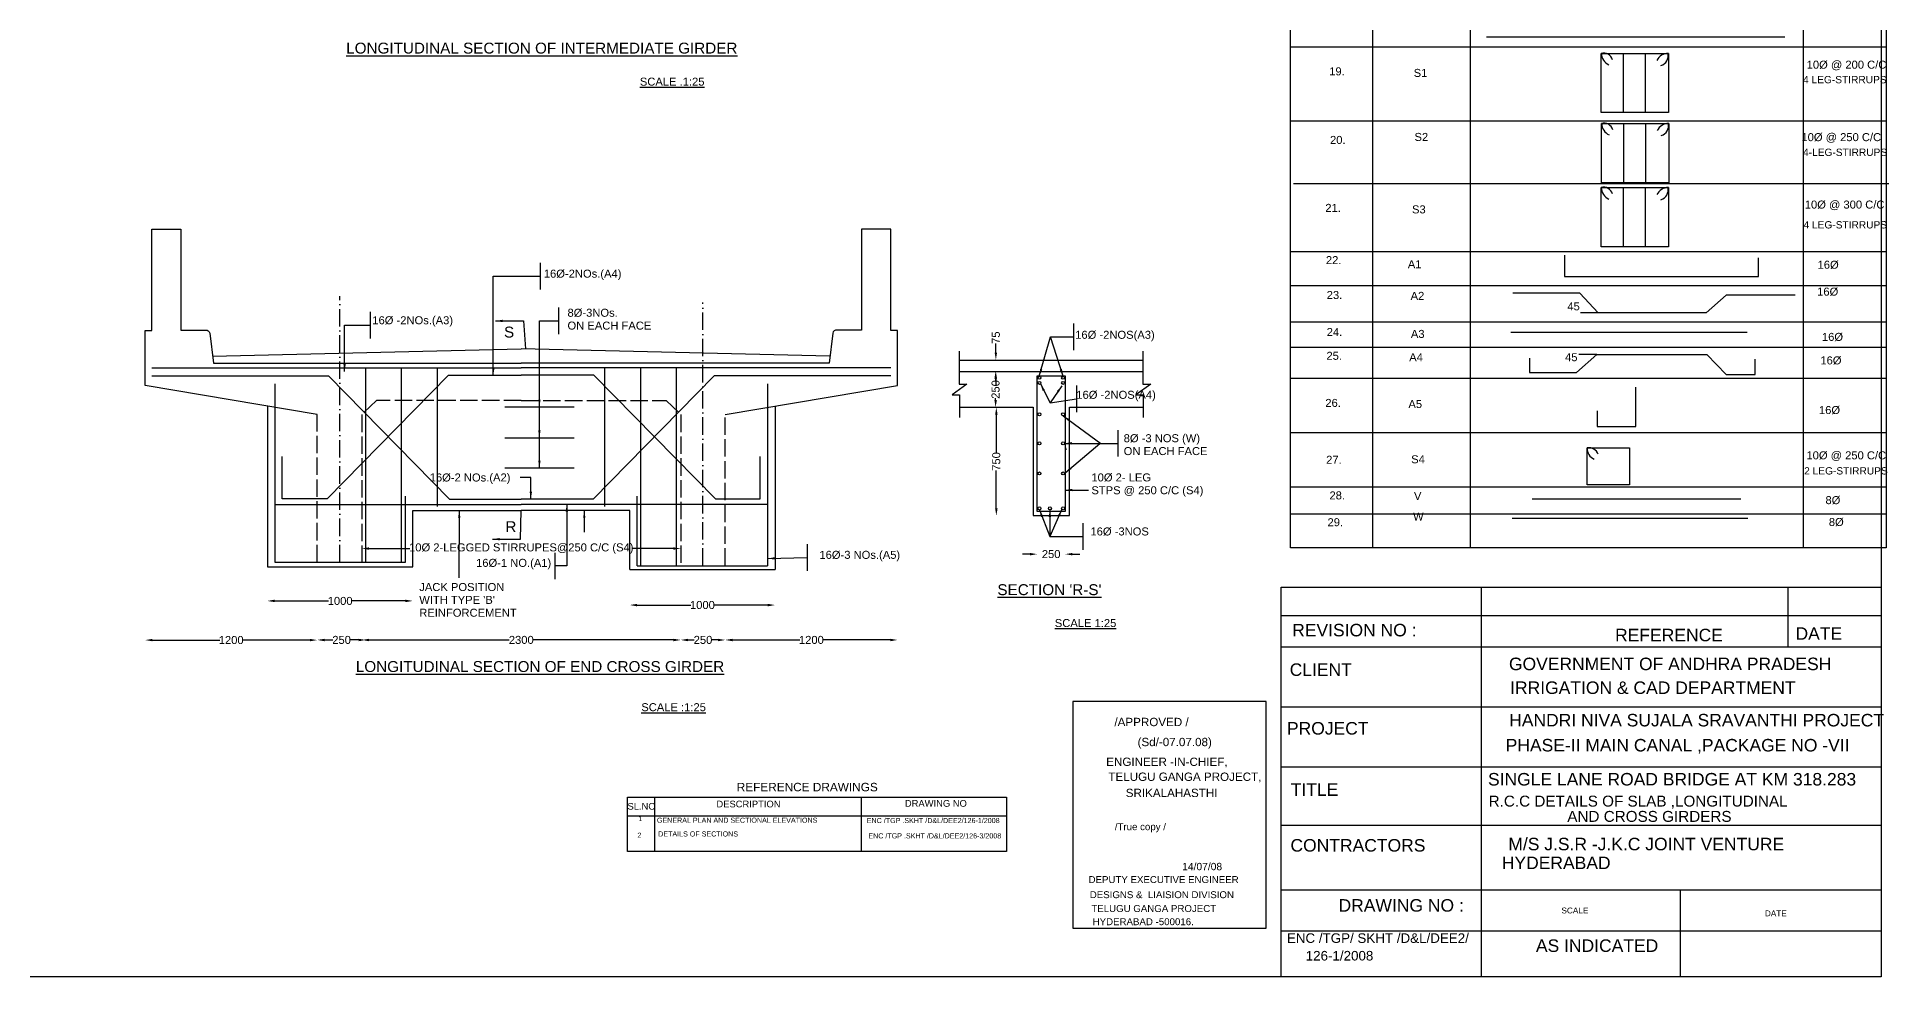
# Model space of a CAD drawing. Header units: millimetres. Extents: x -53232733 to -53211002, y 22138765 to 22152808.
# Drawn here: x -53223768 to -53211039, y 22138765 to 22145227 of the extents above; entities that cross this region are included whole.
import ezdxf

# ---------------------------------------------------------------- set-up
doc = ezdxf.new("R2010")
doc.units = ezdxf.units.MM
doc.header["$MEASUREMENT"] = 0
doc.linetypes.add('ACAD_ISO02W100', pattern=[15, 12, -3])
doc.linetypes.add('ACAD_ISO10W100', pattern=[18, 12, -3, 0, -3])
for name, color, linetype in [('DIMENSION', 7, 'Continuous'), ('DIMENSIONS', 7, 'Continuous'), ('DRAWING', 2, 'Continuous'), ('TEXT', 1, 'Continuous')]:
    doc.layers.add(name, color=color, linetype=linetype)
doc.styles.get("Standard").update_dxf_attribs({"font": 'arial.ttf', "height": 55})
doc.dimstyles.get("Standard").update_dxf_attribs({"dimtxt": 55, "dimasz": 50, "dimexe": 0.18, "dimexo": 0.0625, "dimgap": 0.09, "dimtad": 0, "dimdec": 0, "dimzin": 0, "dimdsep": 46, "dimtxsty": 'Standard', "dimcen": 0.09, "dimse1": 1, "dimse2": 1, "dimadec": 0, "dimazin": 0, "dimtfac": 1, "dimtdec": 0, "dimtofl": 0, "dimtmove": 0, "dimatfit": 3, "dimfxl": 1, "dimtolj": 1, "dimtzin": 0, "dimarcsym": 0})

# ---------------------------------------------------------------- blocks, each defined once
blk = doc.blocks.new('*D99')
at = {"layer": 'Defpoints', "color": 0, "transparency": 16777216}
for p in [(-53222185, 22141350), (-53221186, 22141350), (-53221186, 22141350)]:
    blk.add_point(p, dxfattribs=at)
at = {"layer": 'DIMENSIONS', "color": 0, "lineweight": -2, "transparency": 16777216}
for p, q in [((-53222135, 22141350), (-53221765, 22141350)), ((-53221236, 22141350), (-53221606, 22141350))]:
    blk.add_line(p, q, dxfattribs=at)
at = {"layer": 'DIMENSIONS', "color": 0, "transparency": 16777216}
for points in [[(-53222135, 22141359), (-53222135, 22141342), (-53222185, 22141350)], [(-53221236, 22141359), (-53221236, 22141342), (-53221186, 22141350)]]:
    blk.add_solid(points, dxfattribs=at)
at = {"layer": 'DIMENSIONS', "color": 0, "transparency": 16777216, "insert": (-53221685, 22141350), "char_height": 55, "attachment_point": 5}
blk.add_mtext('\\A1;1000', dxfattribs=at)
blk = doc.blocks.new('*D100')
at = {"layer": 'Defpoints', "color": 0, "transparency": 16777216}
for p in [(-53219694, 22141322), (-53218696, 22141322), (-53218696, 22141322)]:
    blk.add_point(p, dxfattribs=at)
at = {"layer": 'DIMENSIONS', "color": 0, "lineweight": -2, "transparency": 16777216}
for p, q in [((-53219644, 22141322), (-53219275, 22141322)), ((-53218746, 22141322), (-53219116, 22141322))]:
    blk.add_line(p, q, dxfattribs=at)
at = {"layer": 'DIMENSIONS', "color": 0, "transparency": 16777216}
for points in [[(-53219644, 22141330), (-53219644, 22141313), (-53219694, 22141322)], [(-53218746, 22141330), (-53218746, 22141313), (-53218696, 22141322)]]:
    blk.add_solid(points, dxfattribs=at)
at = {"layer": 'DIMENSIONS', "color": 0, "transparency": 16777216, "insert": (-53219195, 22141322), "char_height": 55, "attachment_point": 5}
blk.add_mtext('\\A1;1000', dxfattribs=at)
blk = doc.blocks.new('*D101')
at = {"layer": 'Defpoints', "color": 0, "transparency": 16777216}
for p in [(-53223026, 22142831), (-53221842, 22142632), (-53221842, 22141081)]:
    blk.add_point(p, dxfattribs=at)
at = {"layer": 'DIMENSIONS', "color": 0, "lineweight": -2, "transparency": 16777216}
for p, q in [((-53222976, 22141081), (-53222513, 22141081)), ((-53221892, 22141081), (-53222354, 22141081))]:
    blk.add_line(p, q, dxfattribs=at)
at = {"layer": 'DIMENSIONS', "color": 0, "transparency": 16777216}
for points in [[(-53222976, 22141089), (-53222976, 22141073), (-53223026, 22141081)], [(-53221892, 22141089), (-53221892, 22141073), (-53221842, 22141081)]]:
    blk.add_solid(points, dxfattribs=at)
at = {"layer": 'DIMENSIONS', "color": 0, "transparency": 16777216, "insert": (-53222434, 22141081), "char_height": 55, "attachment_point": 5}
blk.add_mtext('\\A1;1200', dxfattribs=at)
blk = doc.blocks.new('*D102')
at = {"layer": 'Defpoints', "color": 0, "transparency": 16777216}
for p in [(-53221842, 22142013), (-53221508, 22142013), (-53221508, 22141082)]:
    blk.add_point(p, dxfattribs=at)
at = {"layer": 'DIMENSIONS', "color": 0, "lineweight": -2, "transparency": 16777216}
for p, q in [((-53221792, 22141082), (-53221736, 22141082)), ((-53221558, 22141082), (-53221614, 22141082))]:
    blk.add_line(p, q, dxfattribs=at)
at = {"layer": 'DIMENSIONS', "color": 0, "transparency": 16777216}
for points in [[(-53221792, 22141090), (-53221792, 22141073), (-53221842, 22141082)], [(-53221558, 22141090), (-53221558, 22141073), (-53221508, 22141082)]]:
    blk.add_solid(points, dxfattribs=at)
at = {"layer": 'DIMENSIONS', "color": 0, "transparency": 16777216, "insert": (-53221675, 22141082), "char_height": 55, "attachment_point": 5}
blk.add_mtext('\\A1;250', dxfattribs=at)
blk = doc.blocks.new('*D103')
at = {"layer": 'Defpoints', "color": 0, "transparency": 16777216}
for p in [(-53221536, 22141217), (-53219344, 22141217), (-53219344, 22141082)]:
    blk.add_point(p, dxfattribs=at)
at = {"layer": 'DIMENSIONS', "color": 0, "lineweight": -2, "transparency": 16777216}
for p, q in [((-53221486, 22141082), (-53220523, 22141082)), ((-53219394, 22141082), (-53220358, 22141082))]:
    blk.add_line(p, q, dxfattribs=at)
at = {"layer": 'DIMENSIONS', "color": 0, "transparency": 16777216}
for points in [[(-53221486, 22141090), (-53221486, 22141073), (-53221536, 22141082)], [(-53219394, 22141090), (-53219394, 22141073), (-53219344, 22141082)]]:
    blk.add_solid(points, dxfattribs=at)
at = {"layer": 'DIMENSIONS', "color": 0, "transparency": 16777216, "insert": (-53220440, 22141082), "char_height": 55, "attachment_point": 5}
blk.add_mtext('\\A1;2300', dxfattribs=at)
blk = doc.blocks.new('*D104')
at = {"layer": 'Defpoints', "color": 0, "transparency": 16777216}
for p in [(-53219344, 22141251), (-53219038, 22141251), (-53219038, 22141082)]:
    blk.add_point(p, dxfattribs=at)
at = {"layer": 'DIMENSIONS', "color": 0, "lineweight": -2, "transparency": 16777216}
for p, q in [((-53219294, 22141082), (-53219252, 22141082)), ((-53219088, 22141082), (-53219130, 22141082))]:
    blk.add_line(p, q, dxfattribs=at)
at = {"layer": 'DIMENSIONS', "color": 0, "transparency": 16777216}
for points in [[(-53219294, 22141090), (-53219294, 22141073), (-53219344, 22141082)], [(-53219088, 22141090), (-53219088, 22141073), (-53219038, 22141082)]]:
    blk.add_solid(points, dxfattribs=at)
at = {"layer": 'DIMENSIONS', "color": 0, "transparency": 16777216, "insert": (-53219191, 22141082), "char_height": 55, "attachment_point": 5}
blk.add_mtext('\\A1;250', dxfattribs=at)
blk = doc.blocks.new('*D105')
at = {"layer": 'Defpoints', "color": 0, "transparency": 16777216}
for p in [(-53217854, 22142831), (-53219038, 22142632), (-53219038, 22141082)]:
    blk.add_point(p, dxfattribs=at)
at = {"layer": 'DIMENSIONS', "color": 0, "lineweight": -2, "transparency": 16777216}
for p, q in [((-53218988, 22141082), (-53218526, 22141082)), ((-53217904, 22141082), (-53218367, 22141082))]:
    blk.add_line(p, q, dxfattribs=at)
at = {"layer": 'DIMENSIONS', "color": 0, "transparency": 16777216}
for points in [[(-53218988, 22141090), (-53218988, 22141073), (-53219038, 22141082)], [(-53217904, 22141090), (-53217904, 22141073), (-53217854, 22141082)]]:
    blk.add_solid(points, dxfattribs=at)
at = {"layer": 'DIMENSIONS', "color": 0, "transparency": 16777216, "insert": (-53218446, 22141082), "char_height": 55, "attachment_point": 5}
blk.add_mtext('\\A1;1200', dxfattribs=at)
blk = doc.blocks.new('*D106')
at = {"layer": 'Defpoints', "color": 0, "transparency": 16777216}
for p in [(-53217178, 22143006), (-53217178, 22142928), (-53217178, 22142928)]:
    blk.add_point(p, dxfattribs=at)
at = {"layer": 'DIMENSIONS', "color": 0, "lineweight": -2, "transparency": 16777216}
for p, q in [((-53217178, 22143056), (-53217178, 22143120)), ((-53217178, 22142878), (-53217178, 22142828))]:
    blk.add_line(p, q, dxfattribs=at)
at = {"layer": 'DIMENSIONS', "color": 0, "transparency": 16777216}
for points in [[(-53217186, 22143056), (-53217170, 22143056), (-53217178, 22143006)], [(-53217186, 22142878), (-53217170, 22142878), (-53217178, 22142928)]]:
    blk.add_solid(points, dxfattribs=at)
at = {"layer": 'DIMENSIONS', "color": 0, "transparency": 16777216, "insert": (-53217178, 22143160), "char_height": 55, "attachment_point": 5, "rotation": 90}
blk.add_mtext('\\A1;75', dxfattribs=at)
blk = doc.blocks.new('*D107')
at = {"layer": 'Defpoints', "color": 0, "transparency": 16777216}
for p in [(-53217178, 22142928), (-53217180, 22142681), (-53217175, 22142681)]:
    blk.add_point(p, dxfattribs=at)
at = {"layer": 'DIMENSIONS', "color": 0, "lineweight": -2, "transparency": 16777216}
for p, q in [((-53217180, 22142878), (-53217180, 22142866)), ((-53217180, 22142731), (-53217180, 22142743))]:
    blk.add_line(p, q, dxfattribs=at)
at = {"layer": 'DIMENSIONS', "color": 0, "transparency": 16777216}
for points in [[(-53217188, 22142878), (-53217171, 22142878), (-53217180, 22142928)], [(-53217188, 22142731), (-53217171, 22142731), (-53217180, 22142681)]]:
    blk.add_solid(points, dxfattribs=at)
at = {"layer": 'DIMENSIONS', "color": 0, "transparency": 16777216, "insert": (-53217180, 22142804), "char_height": 55, "attachment_point": 5, "rotation": 90}
blk.add_mtext('\\A1;250', dxfattribs=at)
blk = doc.blocks.new('*D108')
at = {"layer": 'Defpoints', "color": 0, "transparency": 16777216}
for p in [(-53216921, 22142681), (-53217175, 22141936), (-53216921, 22141936)]:
    blk.add_point(p, dxfattribs=at)
at = {"layer": 'DIMENSIONS', "color": 0, "lineweight": -2, "transparency": 16777216}
for p, q in [((-53217175, 22142631), (-53217175, 22142369)), ((-53217175, 22141986), (-53217175, 22142248))]:
    blk.add_line(p, q, dxfattribs=at)
at = {"layer": 'DIMENSIONS', "color": 0, "transparency": 16777216}
for points in [[(-53217183, 22142631), (-53217166, 22142631), (-53217175, 22142681)], [(-53217183, 22141986), (-53217166, 22141986), (-53217175, 22141936)]]:
    blk.add_solid(points, dxfattribs=at)
at = {"layer": 'DIMENSIONS', "color": 0, "transparency": 16777216, "insert": (-53217175, 22142309), "char_height": 55, "attachment_point": 5, "rotation": 90}
blk.add_mtext('\\A1;750', dxfattribs=at)
blk = doc.blocks.new('*D109')
at = {"layer": 'Defpoints', "color": 0, "transparency": 16777216}
for p in [(-53216894, 22141966), (-53216702, 22141966), (-53216702, 22141672)]:
    blk.add_point(p, dxfattribs=at)
at = {"layer": 'DIMENSIONS', "color": 0, "lineweight": -2, "transparency": 16777216}
for p, q in [((-53216944, 22141672), (-53216994, 22141672)), ((-53216652, 22141672), (-53216602, 22141672))]:
    blk.add_line(p, q, dxfattribs=at)
at = {"layer": 'DIMENSIONS', "color": 0, "transparency": 16777216}
for points in [[(-53216944, 22141680), (-53216944, 22141663), (-53216894, 22141672)], [(-53216652, 22141680), (-53216652, 22141663), (-53216702, 22141672)]]:
    blk.add_solid(points, dxfattribs=at)
at = {"layer": 'DIMENSIONS', "color": 0, "transparency": 16777216, "insert": (-53216798, 22141672), "char_height": 55, "attachment_point": 5}
blk.add_mtext('\\A1;250', dxfattribs=at)
blk = doc.blocks.new('*D110')
at = {"layer": 'Defpoints', "color": 0, "transparency": 16777216}
for p in [(-53219344, 22141710), (-53221536, 22141690), (-53219344, 22141690)]:
    blk.add_point(p, dxfattribs=at)
at = {"layer": 'DIMENSIONS', "color": 0, "lineweight": -2, "transparency": 16777216}
for p, q in [((-53221486, 22141710), (-53221206, 22141710)), ((-53219394, 22141710), (-53219674, 22141710))]:
    blk.add_line(p, q, dxfattribs=at)
at = {"layer": 'DIMENSIONS', "color": 0, "transparency": 16777216}
for points in [[(-53221486, 22141719), (-53221486, 22141702), (-53221536, 22141710)], [(-53219394, 22141719), (-53219394, 22141702), (-53219344, 22141710)]]:
    blk.add_solid(points, dxfattribs=at)
at = {"layer": 'DIMENSIONS', "color": 0, "transparency": 16777216, "insert": (-53220440, 22141710), "char_height": 55, "attachment_point": 5}
blk.add_mtext('\\A1;10Ø 2-LEGGED STIRRUPES@250 C/C (S4)', dxfattribs=at)

msp = doc.modelspace()

# ---------------------------------------------------------------- linework, layer by layer
at = {"layer": 'DIMENSION', "color": 0}
for points in [[(-53215152.5, 22149628), (-53211059.2, 22149628), (-53211059.2, 22141714.5), (-53215152.5, 22141714.5)], [(-53213017.5, 22145114.6), (-53212555.6, 22145114.6), (-53212555.6, 22144707.1), (-53213017.5, 22144707.1)], [(-53213015.3, 22144632.4), (-53212553.5, 22144632.4), (-53212553.5, 22144224.9), (-53213015.3, 22144224.9)], [(-53213017.5, 22144191.9), (-53212555.6, 22144191.9), (-53212555.6, 22143784.4), (-53213017.5, 22143784.4)], [(-53213112.7, 22142402.4), (-53212823.2, 22142402.4), (-53212823.2, 22142148), (-53213112.7, 22142148)]]:
    msp.add_lwpolyline(points, close=True, dxfattribs=at)
for points in [[(-53214590.1, 22149628), (-53214590.1, 22141714.5)], [(-53213917.2, 22149628), (-53213917.2, 22141714.5)], [(-53211630, 22149628), (-53211630, 22141714.5)], [(-53215149.2, 22145160.1), (-53211055.9, 22145160.1)], [(-53211756, 22145226.4), (-53213805.1, 22145226.4)], [(-53212867.3, 22145114.6), (-53212867.3, 22144707.1)], [(-53212714, 22145114.6), (-53212714, 22144707.1)], [(-53215152.5, 22144650), (-53211059.2, 22144650)], [(-53212865.1, 22144632.4), (-53212865.1, 22144224.9)], [(-53212711.8, 22144632.4), (-53212711.8, 22144224.9)], [(-53215132.7, 22144218.9), (-53211039.4, 22144218.9)], [(-53212867.3, 22144191.9), (-53212867.3, 22143784.4)], [(-53212714, 22144191.9), (-53212714, 22143784.4)], [(-53215155.8, 22143752.8), (-53211062.5, 22143752.8)], [(-53213269.5, 22143727.2), (-53213269.5, 22143581.6), (-53211936.1, 22143581.6), (-53211936.1, 22143708.6)], [(-53215152.5, 22143519.5), (-53211059.2, 22143519.5)], [(-53213038.5, 22143330.4), (-53213165.3, 22143466.8), (-53213624.7, 22143466.8)], [(-53211684.5, 22143452.1), (-53212158.7, 22143452.1), (-53212296.3, 22143330.4), (-53213160.1, 22143330.4)], [(-53215152.5, 22143269.2), (-53211059.2, 22143269.2)], [(-53213639.1, 22143197.6), (-53212014.6, 22143197.6)], [(-53215152.5, 22143094.4), (-53211059.2, 22143094.4)], [(-53213510.5, 22143019.8), (-53213510.5, 22142920.4), (-53213187.9, 22142920.4), (-53213048.1, 22143044.2), (-53212290.5, 22143044.2), (-53212157.3, 22142906.2), (-53211958.8, 22142906.2), (-53211958.8, 22143011.1)], [(-53213048.1, 22143044.2), (-53213170.5, 22143044.2)], [(-53215152.5, 22142881.9), (-53211059.2, 22142881.9)], [(-53213045.1, 22142656.6), (-53213045.1, 22142548.9), (-53212778.7, 22142548.9), (-53212778.7, 22142819.3)], [(-53215152.5, 22142508.8), (-53211059.2, 22142508.8)], [(-53215152.5, 22142133.8), (-53211059.2, 22142133.8)], [(-53213492.7, 22142051.3), (-53212057.2, 22142051.3)], [(-53215152.5, 22141949.6), (-53211059.2, 22141949.6)], [(-53213629.5, 22141919.5), (-53212008.8, 22141919.5)]]:
    msp.add_lwpolyline(points, dxfattribs=at)
for centre, radius, start, end in [((-53213000.2, 22145054.2), 62.8, 15.17697, 105.99168), ((-53212923.9, 22145120.2), 93.8, 183.43308, 244.13274), ((-53212557.4, 22145028.7), 85.9, 88.79982, 154.39963), ((-53212627.9, 22145100.2), 71.9, 286.70304, 11.5656), ((-53212998, 22144572), 62.8, 15.17697, 105.99168), ((-53212921.7, 22144638), 93.8, 183.43308, 244.13274), ((-53212555.3, 22144546.5), 85.9, 88.79982, 154.39963), ((-53212625.7, 22144618), 71.9, 286.70304, 11.5656), ((-53213000.2, 22144131.5), 62.8, 15.17697, 105.99168), ((-53212923.9, 22144197.5), 93.8, 183.43308, 244.13274), ((-53212557.4, 22144106), 85.9, 88.79982, 154.39963), ((-53212627.9, 22144177.5), 71.9, 286.70304, 11.5656), ((-53213040.1, 22142394.5), 73.1, 173.77901, 250.271), ((-53213101.1, 22142338.4), 65, 17.58536, 100.27637)]:
    msp.add_arc(centre, radius, start, end, dxfattribs=at)
at = {"layer": 'DIMENSIONS', "color": 0}
msp.add_lwpolyline([(-53211093.1, 22138765.1), (-53232733, 22138765.1), (-53232733, 22152807.5), (-53211093.1, 22152807.5)], close=True, dxfattribs=at)
for points in [[(-53220311, 22143674), (-53220311, 22143491)], [(-53220184, 22143368), (-53220184, 22143185)], [(-53221479, 22143338), (-53221479, 22143155)], [(-53216643.5, 22143258), (-53216643.5, 22143075)], [(-53216624.9, 22142831.3), (-53216624.9, 22142648.3)], [(-53216340, 22142525), (-53216340, 22142342)], [(-53216580.5, 22141884), (-53216580.5, 22141701)], [(-53218474, 22141740.5), (-53218474, 22141557.5)], [(-53222184.5, 22141584), (-53221185.9, 22141584)], [(-53222133.7, 22141616), (-53221236.4, 22141616)], [(-53220208.5, 22141682), (-53220208.5, 22141499)], [(-53219643.9, 22141592), (-53218746.6, 22141592)], [(-53219694.5, 22141565.5), (-53218695.8, 22141565.5)]]:
    msp.add_lwpolyline(points, dxfattribs=at)
at = {"layer": 'DRAWING', "color": 0}
for points in [[(-53221841.9, 22142632.1), (-53223026, 22142831), (-53223026, 22143208.6), (-53222979.3, 22143208.6), (-53222979.3, 22143905.6), (-53222779.9, 22143905.6), (-53222779.9, 22143212.3), (-53222608.6, 22143212.3, -0.337386), (-53222580.7, 22143191.1), (-53222555.9, 22142984)], [(-53219038.5, 22142632.1), (-53217854.3, 22142831), (-53217854.3, 22143208.6), (-53217901, 22143208.6), (-53217901, 22143905.6), (-53218100.5, 22143905.6), (-53218100.5, 22143212.3), (-53218271.8, 22143212.3, 0.337386), (-53218299.7, 22143191.1), (-53218324.5, 22142984)]]:
    msp.add_lwpolyline(points, format="xyb", dxfattribs=at)
at = {"layer": 'DRAWING', "color": 0, "linetype": 'ACAD_ISO10W100', "ltscale": 10}
for points in [[(-53221687.7, 22141616), (-53221687.7, 22143444.5)], [(-53219192.6, 22141592), (-53219192.6, 22143401)]]:
    msp.add_lwpolyline(points, dxfattribs=at)
at = {"layer": 'DRAWING', "color": 0}
for points in [[(-53222561.7, 22143033.1), (-53220440.2, 22143084)], [(-53222555.9, 22142984), (-53220440.2, 22142984)], [(-53218318.6, 22143033.1), (-53220440.2, 22143084)], [(-53218324.5, 22142984), (-53220440.2, 22142984)], [(-53217431, 22143067), (-53217431, 22142841.4), (-53217376.8, 22142841.4), (-53217478.4, 22142766.6), (-53217428.4, 22142766.6), (-53217428.4, 22142611.5)], [(-53217431, 22143005.6), (-53216168.3, 22143005.6)], [(-53216168.3, 22143067), (-53216168.3, 22142841.4), (-53216114, 22142841.4), (-53216215.6, 22142766.6), (-53216165.7, 22142766.6), (-53216165.7, 22142611.5)], [(-53222980.2, 22142952.4), (-53220440.2, 22142952.4)], [(-53222979.8, 22142898.5), (-53221765.9, 22142898.5), (-53220933.6, 22142050.5), (-53220440.2, 22142050.5)], [(-53220939.8, 22142901.1), (-53221774.7, 22142052.6), (-53222082.5, 22142052.6), (-53222082.5, 22142343.3)], [(-53221507.9, 22141616), (-53221507.9, 22142952.4)], [(-53221262.3, 22141616), (-53221262.3, 22142952.4)], [(-53221015.5, 22141998.3), (-53221015.5, 22142952.4)], [(-53220939.8, 22142901.1), (-53220440.2, 22142901.1)], [(-53217900.2, 22142952.4), (-53220440.2, 22142952.4)], [(-53219940.6, 22142901.1), (-53220440.2, 22142901.1)], [(-53217900.5, 22142898.5), (-53219114.5, 22142898.5), (-53219946.8, 22142050.5), (-53220440.2, 22142050.5)], [(-53219940.6, 22142901.1), (-53219105.6, 22142052.6), (-53218797.9, 22142052.6), (-53218797.9, 22142343.3)], [(-53219864.8, 22141998.3), (-53219864.8, 22142952.4)], [(-53219618, 22141592), (-53219618, 22142952.4)], [(-53219372.5, 22141592), (-53219372.5, 22142952.4)], [(-53217431, 22142927.6), (-53216168.3, 22142927.6)], [(-53216894, 22141965.7), (-53216894, 22142897.3), (-53216701.8, 22142897.3), (-53216701.8, 22141965.7), (-53216894, 22141965.7)], [(-53222133.7, 22142842), (-53222133.7, 22141616)], [(-53218746.6, 22142842), (-53218746.6, 22141592)], [(-53222184.5, 22142690.2), (-53222184.5, 22141584)], [(-53220553.5, 22142684.7), (-53220077.2, 22142684.7)], [(-53218695.8, 22142690.2), (-53218695.8, 22141565.5)], [(-53217428.4, 22142681.3), (-53216921, 22142681.3)], [(-53216921, 22142681.3), (-53216921, 22141936.5), (-53216671.2, 22141936.5), (-53216671.2, 22142681.3)], [(-53216671.2, 22142681.3), (-53216165.7, 22142681.3)], [(-53220553.5, 22142472.3), (-53220077.2, 22142472.3)], [(-53220553.5, 22142264.9), (-53220077.2, 22142264.9)], [(-53222133.7, 22142012.9), (-53220440.2, 22142012.9)], [(-53221236.4, 22141616), (-53221236.4, 22142069.3)], [(-53221185.9, 22141584), (-53221185.9, 22141972), (-53220440.2, 22141972)], [(-53218746.6, 22142012.9), (-53220440.2, 22142012.9)], [(-53219694.5, 22141565.5), (-53219694.5, 22141972), (-53220440.2, 22141972)], [(-53219643.9, 22141592), (-53219643.9, 22142069.3)]]:
    msp.add_lwpolyline(points, dxfattribs=at)
at = {"layer": 'DRAWING', "color": 0, "linetype": 'ACAD_ISO02W100', "ltscale": 10}
for points in [[(-53220440.2, 22142728.4), (-53221435.8, 22142728.4), (-53221536.5, 22142631.2), (-53221536.5, 22141616)], [(-53220440.2, 22142728.4), (-53219444.5, 22142728.4), (-53219343.9, 22142631.2), (-53219343.9, 22141592)], [(-53221841.9, 22141616), (-53221841.9, 22142632.1)], [(-53219038.5, 22141592), (-53219038.5, 22142632.1)]]:
    msp.add_lwpolyline(points, dxfattribs=at)
at = {"layer": 'DRAWING', "color": 0}
for centre in [(-53216878.5, 22142884.1), (-53216878.5, 22142849.2), (-53216716, 22142884.1), (-53216716, 22142849.2), (-53216878.5, 22142633), (-53216716, 22142633), (-53216878.5, 22142433.5), (-53216716, 22142433.5), (-53216878.5, 22142226.5), (-53216716, 22142226.5), (-53216878.5, 22141986.6), (-53216806.8, 22141986.6), (-53216716, 22141986.6)]:
    msp.add_circle(centre, 10.3, dxfattribs=at)
at = {"layer": 'TEXT', "color": 0}
for points in [[(-53211093.1, 22138765.1), (-53215216.5, 22138765.1), (-53215216.5, 22141445.5), (-53211093.1, 22141445.5)], [(-53215319.5, 22140659.5), (-53216648, 22140659.5), (-53216648, 22139099.5), (-53215319.5, 22139099.5)], [(-53219710, 22140001), (-53217104.4, 22140001), (-53217104.4, 22139627.7), (-53219710, 22139627.7)]]:
    msp.add_lwpolyline(points, close=True, dxfattribs=at)
for points in [[(-53213843.1, 22141445.5), (-53213843.1, 22138765.1)], [(-53211734.4, 22141445.5), (-53211734.4, 22141034)], [(-53215216.5, 22141249.5), (-53211093.1, 22141249.5)], [(-53215216.5, 22141034), (-53211093.1, 22141034)], [(-53215216.5, 22140622.1), (-53211093.1, 22140622.1)], [(-53215216.5, 22140210.3), (-53211093.1, 22140210.3)], [(-53219525.3, 22140001), (-53219525.3, 22139627.7)], [(-53218104.8, 22140001), (-53218104.8, 22139627.7)], [(-53219710, 22139873.8), (-53217104.4, 22139873.8)], [(-53215216.5, 22139808.1), (-53211093.1, 22139808.1)], [(-53215216.5, 22139363.4), (-53211093.1, 22139363.4)], [(-53212474.5, 22139363.4), (-53212474.5, 22138765.1)], [(-53215216.5, 22139082.5), (-53211093.1, 22139082.5)]]:
    msp.add_lwpolyline(points, dxfattribs=at)

# ---------------------------------------------------------------- texts
at = {"layer": 'DIMENSION', "color": 0}
for s, height, p in [('19.', 55, (-53214886.8, 22144963.3)), ('10Ø @ 200 C/C', 55, (-53211605, 22145009.2)), ('S1', 55, (-53214306.2, 22144952.7)), ('4 LEG-STIRRUPS', 50, (-53211630, 22144909)), ('20.', 55, (-53214881.1, 22144491.9)), ('S2', 55, (-53214300.5, 22144512.5)), ('10Ø @ 250 C/C', 55, (-53211641, 22144511)), ('4-LEG-STIRRUPS', 50, (-53211630, 22144409.5)), ('21.', 55, (-53214913.5, 22144024.7)), ('S3', 55, (-53214317.7, 22144014.3)), ('10Ø @ 300 C/C', 55, (-53211618, 22144047.5)), ('4 LEG-STIRRUPS', 50, (-53211626.7, 22143910.9)), ('22.', 55, (-53214909.7, 22143665.5)), ('A1', 55, (-53214346.4, 22143637.4)), ('16Ø', 55, (-53211530, 22143634)), ('16Ø', 55, (-53211533, 22143449)), ('23.', 55, (-53214904, 22143426)), ('A2', 55, (-53214327.3, 22143419.8)), ('45', 55, (-53213250, 22143347.9)), ('24.', 55, (-53214904, 22143171.3)), ('A3', 55, (-53214325.4, 22143158.4)), ('16Ø', 55, (-53211500, 22143137.9)), ('25.', 55, (-53214905.9, 22143007.9)), ('A4', 55, (-53214336.8, 22142998)), ('45', 55, (-53213265.7, 22142998.2)), ('16Ø', 55, (-53211510.9, 22142976.2)), ('26.', 55, (-53214913.5, 22142683.9)), ('A5', 55, (-53214342.5, 22142676.2)), ('16Ø', 55, (-53211520.6, 22142635)), ('27.', 55, (-53214907.8, 22142293.3)), ('S4', 55, (-53214323.4, 22142296.5)), ('10Ø @ 250 C/C', 55, (-53211606.5, 22142323.6)), ('2 LEG-STIRRUPS', 50, (-53211622.3, 22142219.5)), ('28.', 55, (-53214885, 22142048.1)), ('V', 55, (-53214304.3, 22142043.9)), ('8Ø', 55, (-53211475.8, 22142015.5)), ('29.', 55, (-53214898.3, 22141863.8)), ('W', 55, (-53214310, 22141902.7)), ('8Ø', 55, (-53211452.8, 22141865.4))]:
    msp.add_text(s, height=height, dxfattribs=at).set_placement(p)
at = {"layer": 'TEXT', "color": 0}
for s, height, p in [('%%ULONGITUDINAL SECTION OF INTERMEDIATE GIRDER', 75, (-53221643.5, 22145113)), ('%%USCALE .1:25', 55, (-53219625, 22144892.6)), ('16Ø-2NOs.(A4)', 55, (-53220285, 22143572.6)), ('16Ø -2NOs.(A3)', 55, (-53221463.9, 22143252.2)), ('S', 75, (-53220558.7, 22143160.9)), ('8Ø-3NOs.', 55, (-53220122.4, 22143303.8)), ('ON EACH FACE ', 55, (-53220122.4, 22143215.5)), ('16Ø -2NOS(A3)', 55, (-53216632.7, 22143152.3)), ('16Ø -2NOS(A4)', 55, (-53216624.9, 22142739.8)), ('8Ø -3 NOS (W)', 55, (-53216299.5, 22142441.3)), ('ON EACH FACE', 55, (-53216299.5, 22142352.9)), ('16Ø-2 NOs.(A2)', 55, (-53221069.4, 22142171.3)), ('10Ø 2- LEG', 55, (-53216521.3, 22142171.8)), ('STPS @ 250 C/C (S4)', 55, (-53216521.3, 22142083.5)), ('R', 75, (-53220549, 22141823)), ('16Ø -3NOS', 55, (-53216527.8, 22141800.3)), ('16Ø-1 NO.(A1)', 55, (-53220750.6, 22141584.4)), ('16Ø-3 NOs.(A5)', 55, (-53218390.8, 22141639.6)), ('JACK POSITION', 55, (-53221141.2, 22141418.3)), ("%%USECTION 'R-S'", 75, (-53217167.4, 22141390.1)), ("WITH TYPE 'B'", 55, (-53221141.2, 22141330)), ('REINFORCEMENT ', 55, (-53221141.2, 22141241.6)), ('%%USCALE 1:25', 55, (-53216772.8, 22141170.7)), ('REVISION NO :', 86.003, (-53215141.2, 22141106.7)), ('REFERENCE ', 86, (-53212921.8, 22141072.7)), ('DATE ', 86, (-53211681.8, 22141083.1)), ('GOVERNMENT OF ANDHRA PRADESH', 86.003, (-53213651.5, 22140874.3)), ('%%ULONGITUDINAL SECTION OF END CROSS GIRDER', 75, (-53221577.1, 22140861.7)), ('CLIENT ', 86, (-53215158.4, 22140834.9)), ('IRRIGATION & CAD DEPARTMENT ', 86.003, (-53213643.2, 22140710.7)), ('%%USCALE :1:25', 55, (-53219615.1, 22140592.2)), ('HANDRI NIVA SUJALA SRAVANTHI PROJECT ', 86.003, (-53213649.8, 22140487.5)), ('/APPROVED /', 57.177, (-53216363.2, 22140489.4)), ('PROJECT ', 86, (-53215177.3, 22140431.5)), ('(Sd/-07.07.08)', 57.177, (-53216203.9, 22140351.8)), ('PHASE-II MAIN CANAL ,PACKAGE NO -VII', 86.003, (-53213673.8, 22140315.4)), ('ENGINEER -IN-CHIEF,', 57.177, (-53216419.6, 22140215.9)), ('REFERENCE DRAWINGS ', 58.096, (-53218959, 22140041.5)), ('TELUGU GANGA PROJECT,', 57.177, (-53216404.7, 22140113.1)), ('SRIKALAHASTHI ', 57.177, (-53216285.2, 22140002)), ('TITLE ', 86, (-53215151.5, 22140010)), ('SINGLE LANE ROAD BRIDGE AT KM 318.283', 86.003, (-53213795.4, 22140081.4)), ('SL.NO', 46.16, (-53219710, 22139915.3)), ('DESCRIPTION ', 46.162, (-53219098.7, 22139930.8)), ('DRAWING NO ', 46.162, (-53217803.5, 22139935.2)), ('R.C.C DETAILS OF SLAB ,LONGITUDINAL', 75, (-53213791, 22139936.5)), ('1', 35, (-53219635.2, 22139836.3)), ('GENERAL PLAN AND SECTIONAL ELEVATIONS', 35, (-53219507.7, 22139825.3)), ('ENC /TGP .SKHT /D&L/DEE2/126-1/2008', 35, (-53218065.2, 22139823.1)), ('/True copy /', 47.647, (-53216360.4, 22139774.3)), (' AND CROSS GIRDERS', 75, (-53213279.5, 22139831.5)), ('2', 35, (-53219641.8, 22139722.1)), ('DETAILS OF SECTIONS ', 35, (-53219498.9, 22139730.9)), ('ENC /TGP .SKHT /D&L/DEE2/126-3/2008', 35, (-53218054.2, 22139717.7)), ('CONTRACTORS ', 86.003, (-53215153.2, 22139627.1)), ('M/S J.S.R -J.K.C JOINT VENTURE ', 86.003, (-53213655.4, 22139635.9)), ('14/07/08', 50.48, (-53215897.3, 22139499.1)), ('HYDERABAD', 86, (-53213700.3, 22139506.7)), ('DEPUTY EXECUTIVE ENGINEER ', 47.647, (-53216540.9, 22139410.8)), ('DESIGNS &  LIAISION DIVISION ', 47.647, (-53216532.6, 22139306.9)), ('DRAWING NO :', 86.003, (-53214822.7, 22139214.2)), ('TELUGU GANGA PROJECT ', 47.647, (-53216521.8, 22139211.9)), ('HYDERABAD -500016.', 47.647, (-53216512.9, 22139121.1)), ('SCALE', 40.47, (-53213290.6, 22139201.8)), ('DATE ', 40.47, (-53211892.4, 22139182.3)), ('ENC /TGP/ SKHT /D&L/DEE2/', 65.767, (-53215177.6, 22138999.3)), ('      126-1/2008', 65.767, (-53215201.5, 22138878.3)), ('AS INDICATED', 86.003, (-53213466, 22138937.4))]:
    msp.add_text(s, height=height, dxfattribs=at).set_placement(p)

# ---------------------------------------------------------------- dimensions: what is measured, and where the dimension line sits
at = {"layer": 'DIMENSIONS', "color": 0}
dim = msp.add_linear_dim(base=(-53217178, 22142927.6), p1=(-53217178, 22143005.6), p2=(-53217178, 22142927.6), angle=90, text='75', dimstyle='Standard', dxfattribs=at)
dim.commit()
dim.dimension.update_dxf_attribs({"geometry": '*D106', "text_midpoint": (-53217178, 22143159.5), "dimtype": 160})
for base, p1, p2, text, picture, middle in [((-53217179.5, 22142681.3), (-53217178, 22142927.6), (-53217174.7, 22142681.3), '250', '*D107', (-53217179.5, 22142804.5)), ((-53217174.7, 22141936.5), (-53216921, 22142681.3), (-53216921, 22141936.5), '750', '*D108', (-53217174.7, 22142308.9))]:
    dim = msp.add_linear_dim(base=base, p1=p1, p2=p2, angle=90, text=text, dimstyle='Standard', dxfattribs=at)
    dim.commit()
    dim.dimension.update_dxf_attribs({"geometry": picture, "text_midpoint": middle})
for base, p1, p2, text, picture, middle in [((-53221841.9, 22141081), (-53223026, 22142831), (-53221841.9, 22142632.1), '1200', '*D101', (-53222433.9, 22141081)), ((-53219038.5, 22141081.5), (-53217854.3, 22142831), (-53219038.5, 22142632.1), '1200', '*D105', (-53218446.4, 22141081.5)), ((-53221507.9, 22141081.5), (-53221841.9, 22142012.9), (-53221507.9, 22142012.9), '250', '*D102', (-53221674.9, 22141081.5)), ((-53216701.8, 22141671.5), (-53216894, 22141965.7), (-53216701.8, 22141965.7), '250', '*D109', (-53216797.9, 22141671.5)), ((-53219343.9, 22141710.5), (-53221536.5, 22141690.5), (-53219343.9, 22141690.5), '10Ø 2-LEGGED STIRRUPES@250 C/C (S4)', '*D110', (-53220440.2, 22141710.5)), ((-53221185.9, 22141350.5), (-53222184.5, 22141350.5), (-53221185.9, 22141350.5), '1000', '*D99', (-53221685.2, 22141350.5)), ((-53218695.8, 22141321.5), (-53219694.5, 22141321.5), (-53218695.8, 22141321.5), '1000', '*D100', (-53219195.2, 22141321.5)), ((-53219343.9, 22141081.5), (-53221536.5, 22141216.7), (-53219343.9, 22141216.7), '2300', '*D103', (-53220440.2, 22141081.5)), ((-53219038.5, 22141081.5), (-53219343.9, 22141251.3), (-53219038.5, 22141251.3), '250', '*D104', (-53219191.2, 22141081.5))]:
    dim = msp.add_linear_dim(base=base, p1=p1, p2=p2, text=text, dimstyle='Standard', dxfattribs=at)
    dim.commit()
    dim.dimension.update_dxf_attribs({"geometry": picture, "text_midpoint": middle})

# ---------------------------------------------------------------- leaders
for points in [[(-53220632.5, 22142901.1), (-53220632.5, 22143582.5), (-53220311, 22143582.5)], [(-53221654.5, 22142928.5), (-53221654.5, 22143246.5), (-53221479, 22143246.5)], [(-53220618, 22143275), (-53220425.5, 22143275), (-53220411.2, 22143083.3)], [(-53220315.4, 22142264.9), (-53220315.4, 22143276.5), (-53220184, 22143276.5)], [(-53220315.4, 22142472.3), (-53220315.4, 22143276.5)], [(-53220315.4, 22142684.7), (-53220315.4, 22143276.5)], [(-53216879.8, 22142894.3), (-53216803.5, 22143166.5), (-53216643.5, 22143166.5)], [(-53216716, 22142894.4), (-53216803.5, 22143166.5)], [(-53216871.6, 22142841.6), (-53216804.5, 22142712), (-53216624.9, 22142739.8)], [(-53216724, 22142830), (-53216804.5, 22142712)], [(-53216716, 22142622.7), (-53216456.5, 22142433.5)], [(-53216706.3, 22142437), (-53216705.7, 22142433.5)], [(-53216705.7, 22142433.5), (-53216340, 22142433.5)], [(-53216701.8, 22142230.5), (-53216463.5, 22142433.5)], [(-53220374.5, 22142050.5), (-53220374.5, 22142198), (-53220447.5, 22142198)], [(-53216701.8, 22142112.5), (-53216540.5, 22142112.5)], [(-53220866, 22141972), (-53220870, 22141508.5)], [(-53220638, 22141774.5), (-53220446.5, 22141774.5), (-53220440.2, 22141972)], [(-53220127.5, 22142012.9), (-53220127.5, 22141590.5), (-53220208.5, 22141590.5)], [(-53220007, 22141972), (-53220007, 22141824)], [(-53216878.5, 22141976.3), (-53216806.8, 22141792.5)], [(-53216806.8, 22141976.3), (-53216806.8, 22141792.5), (-53216580.5, 22141792.5)], [(-53216724.2, 22141980.4), (-53216806.8, 22141792.5)], [(-53218746.6, 22141641.5), (-53218474, 22141649)]]:
    msp.add_leader(points, dimstyle='Standard', override={"dimgap": 0.09, "dimtad": 0}, dxfattribs=at)

doc.saveas('drawing.dxf')
